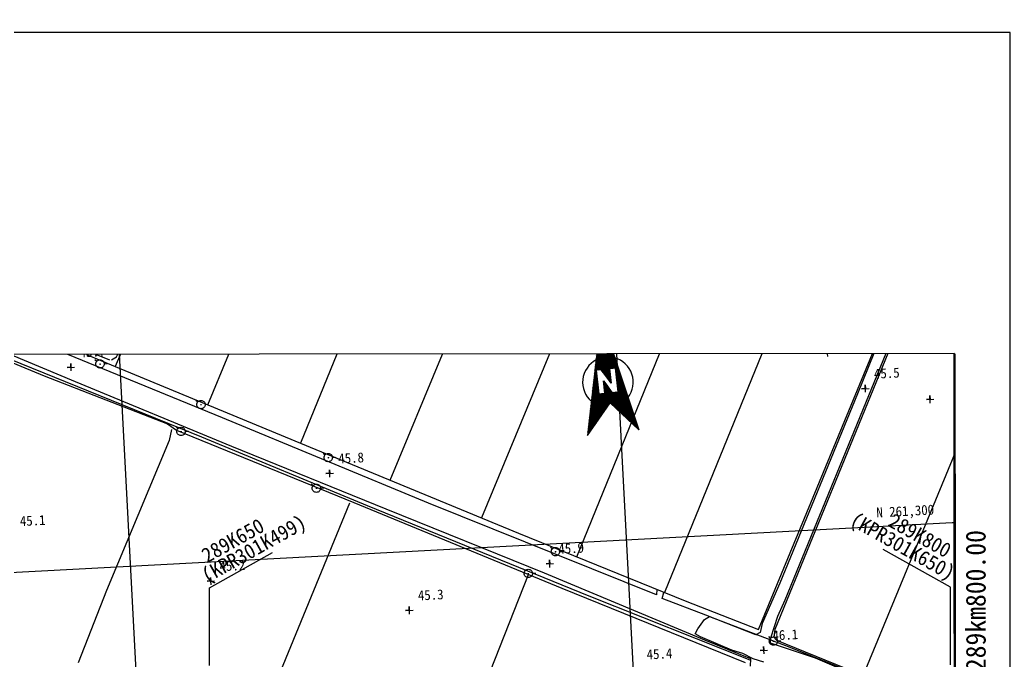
# Model space of a CAD drawing. Header units: millimetres. Extents: x 4198 to 4994, y 1103 to 1810.
# Drawn here: x 4794.5 to 4993.9, y 1492.4 to 1621.6 of the extents above; entities that cross this region are included whole.
import ezdxf
from ezdxf.enums import TextEntityAlignment as Align
from ezdxf.xclip import XClip

# ---------------------------------------------------------------- set-up
doc = ezdxf.new("R2010")
doc.units = ezdxf.units.MM
doc.header["$LTSCALE"] = 10
doc.header["$MEASUREMENT"] = 0
doc.header["$XCLIPFRAME"] = 2
doc.linetypes.add('A-CENTR01', pattern=[2, 1.25, -0.25, 0.25, -0.25])
doc.layers.add('TN-MACL', color=6, linetype='A-CENTR01')
doc.layers.add('TZ-BASE', color=253, linetype='Continuous')
doc.layers.add('TX-PAPR', color=2, linetype='Continuous', plot=False)
doc.styles.add('GHS', font='GulimChe.ttf')
doc.styles.add('GR', font='GulimChe.ttf')
doc.styles.add('GUL', font='GulimChe.ttf')
doc.styles.get("Standard").update_dxf_attribs({"font": 'GulimChe.ttf'})

# ---------------------------------------------------------------- blocks, each defined once
blk = doc.blocks.new('JD-SDGGD6G')
at = {"layer": 'TZ-BASE'}
for p, q in [((586.31, 50.11, 45.29), (624.65, 142.9, 45.29)), ((528.21, 141.32), (546.8, -208.54)), ((559.11, 141.32, 45.11), (530.95, 73.01, 45.11)), ((549.61, 65.28, 45.29), (580.92, 141.32, 45.29)), ((602.44, 141.32, 45.29), (568.22, 57.57, 45.29)), ((628.35, 141.32), (646.94, -208.54)), ((643.17, 135.35, 45.29), (604.72, 42.52, 45.29)), ((623.86, 34.69, 45.51), (661.77, 127.76, 45.51)), ((679.49, 120.53, 45.51), (641.52, 27.51, 45.51)), ((699.47, 107.36, 45.82), (663.73, 20.06, 45.82)), ((696.71, 107.43, 45.87), (680.37, 67.56, 45.87)), ((696.48, 100.94, 45.19), (665.74, 25.94, 45.19)), ((674.82, 54.81, 44.77), (690.71, 93.17, 44.77)), ((483.11, 85.02, 45.55), (516.65, 71.14, 45.55)), ((522.93, 69.97, 45.87), (488.45, 84.36, 45.87)), ((628.74, 83.01, -25.21), (626.06, 59.16, -25.21)), ((628.74, 83.01, -25.21), (636.39, 60.26, -25.21)), ((514.05, 80.25, 44.77), (530.95, 73.01, 44.77)), ((548.37, 58.8, 45.61), (501.34, 77.89, 45.61)), ((552.53, 62.69, 45.82), (513.41, 78.75, 45.82)), ((516.68, 78.94, 44.99), (527.66, 75.25, 44.99)), ((531.22, 74.98, 44.99), (532.55, 78.18, 44.99)), ((627.51, 72.07, -25.21), (630.97, 76.36, -25.21)), ((627.54, 72.35, -25.21), (630.84, 76.44, -25.21)), ((627.57, 72.62, -25.21), (630.67, 76.46, -25.21)), ((627.6, 72.9, -25.21), (630.49, 76.49, -25.21)), ((627.63, 73.18, -25.21), (630.31, 76.5, -25.21)), ((627.66, 73.46, -25.21), (630.13, 76.51, -25.21)), ((627.69, 73.73, -25.21), (629.94, 76.51, -25.21)), ((627.73, 74.01, -25.21), (629.74, 76.51, -25.21)), ((627.76, 74.29, -25.21), (629.54, 76.49, -25.21)), ((627.79, 74.57, -25.21), (629.33, 76.47, -25.21)), ((627.82, 74.84, -25.21), (629.11, 76.44, -25.21)), ((627.85, 75.12, -25.21), (628.88, 76.39, -25.21)), ((627.88, 75.4, -25.21), (628.64, 76.33, -25.21)), ((627.88, 72.3, -25.21), (631.03, 76.19, -25.21)), ((628.09, 72.32, -25.21), (631.09, 76.03, -25.21)), ((628.31, 72.34, -25.21), (631.14, 75.86, -25.21)), ((674.41, 75.06, 45.42), (674.33, 76.55, 45.42)), ((526.84, 74.48, 45.44), (527.24, 74.11, 45.44)), ((527.66, 75.25, 44.99), (529.77, 74.37, 44.99)), ((530.18, 74.36, 44.99), (531.22, 74.98, 44.99)), ((628.52, 72.36, -25.21), (631.2, 75.69, -25.21)), ((628.68, 72.33, -25.21), (631.26, 75.52, -25.21)), ((628.89, 72.35, -25.21), (631.31, 75.35, -25.21)), ((628.95, 72.18, -25.21), (631.37, 75.18, -25.21)), ((629.04, 72.06, -25.21), (631.43, 75.01, -25.21)), ((629.13, 71.93, -25.21), (631.48, 74.85, -25.21)), ((629.22, 71.81, -25.21), (631.54, 74.68, -25.21)), ((629.31, 71.68, -25.21), (631.6, 74.51, -25.21)), ((629.41, 71.56, -25.21), (631.65, 74.34, -25.21)), ((629.5, 71.43, -25.21), (631.71, 74.17, -25.21)), ((630.63, 72.59, -25.21), (631.77, 74, -25.21)), ((630.84, 72.61, -25.21), (631.82, 73.83, -25.21)), ((521.26, 72.84, 45.67), (522.76, 72.92, 45.67)), ((522.01, 72.88, 45.67), (521.26, 72.84, 45.67)), ((522.05, 72.13, 45.67), (521.97, 73.63, 45.67)), ((521.97, 73.63, 45.67), (522.01, 72.88, 45.67)), ((527.75, 73.56, 45.44), (527.96, 73.54, 45.44)), ((527.86, 73.63, 45.44), (527.87, 73.47, 45.44)), ((528.7, 73.6, 45.44), (529.38, 73.62, 45.44)), ((530.95, 73.01, 44.77), (568.22, 57.57, 44.77)), ((627.41, 71.24, -25.21), (627.86, 71.8, -25.21)), ((627.45, 71.51, -25.21), (627.84, 72.01, -25.21)), ((627.48, 71.79, -25.21), (627.82, 72.22, -25.21)), ((628.79, 72.39, -25.21), (627.81, 72.29, -25.21)), ((627.81, 72.29, -25.21), (628.32, 67.52, -25.21)), ((629.92, 70.87, -25.21), (628.79, 72.39, -25.21)), ((629.59, 71.31, -25.21), (630.5, 72.43, -25.21)), ((629.68, 71.18, -25.21), (630.52, 72.22, -25.21)), ((629.78, 71.06, -25.21), (630.54, 72.01, -25.21)), ((629.87, 70.93, -25.21), (630.56, 71.8, -25.21)), ((631.7, 72.7, -25.21), (630.48, 72.57, -25.21)), ((630.48, 72.57, -25.21), (630.79, 69.66, -25.21)), ((631.05, 72.63, -25.21), (631.88, 73.67, -25.21)), ((631.26, 72.66, -25.21), (631.94, 73.5, -25.21)), ((631.47, 72.68, -25.21), (631.99, 73.33, -25.21)), ((631.68, 72.7, -25.21), (632.05, 73.16, -25.21)), ((632.21, 67.93, -25.21), (631.7, 72.7, -25.21)), ((631.72, 72.51, -25.21), (632.11, 72.99, -25.21)), ((631.74, 72.3, -25.21), (632.16, 72.82, -25.21)), ((631.76, 72.09, -25.21), (632.22, 72.65, -25.21)), ((631.78, 71.87, -25.21), (632.28, 72.49, -25.21)), ((631.81, 71.66, -25.21), (632.33, 72.32, -25.21)), ((631.83, 71.45, -25.21), (632.39, 72.15, -25.21)), ((631.85, 71.24, -25.21), (632.45, 71.98, -25.21)), ((631.87, 71.03, -25.21), (632.5, 71.81, -25.21)), ((516.65, 71.14, 45.55), (541.47, 61.51, 45.55)), ((554.44, 56.9, 45.87), (522.93, 69.97, 45.87)), ((627.13, 68.74, -25.21), (628.07, 69.9, -25.21)), ((627.16, 69.02, -25.21), (628.04, 70.11, -25.21)), ((627.2, 69.3, -25.21), (628.02, 70.32, -25.21)), ((627.23, 69.57, -25.21), (628, 70.53, -25.21)), ((627.26, 69.85, -25.21), (627.98, 70.74, -25.21)), ((627.29, 70.13, -25.21), (627.95, 70.95, -25.21)), ((627.32, 70.4, -25.21), (627.93, 71.16, -25.21)), ((627.35, 70.68, -25.21), (627.91, 71.37, -25.21)), ((627.38, 70.96, -25.21), (627.89, 71.58, -25.21)), ((629.27, 70.12, -25.21), (629.9, 69.25, -25.21)), ((629.54, 67.64, -25.21), (629.27, 70.12, -25.21)), ((629.29, 69.98, -25.21), (629.34, 70.04, -25.21)), ((629.31, 69.77, -25.21), (629.43, 69.91, -25.21)), ((630.79, 69.66, -25.21), (629.92, 70.87, -25.21)), ((629.96, 70.81, -25.21), (630.59, 71.58, -25.21)), ((630.05, 70.68, -25.21), (630.61, 71.37, -25.21)), ((630.14, 70.56, -25.21), (630.63, 71.16, -25.21)), ((630.23, 70.43, -25.21), (630.65, 70.95, -25.21)), ((630.32, 70.3, -25.21), (630.68, 70.74, -25.21)), ((630.42, 70.18, -25.21), (630.7, 70.53, -25.21)), ((630.51, 70.05, -25.21), (630.72, 70.32, -25.21)), ((630.6, 69.93, -25.21), (630.74, 70.11, -25.21)), ((630.69, 69.8, -25.21), (630.77, 69.9, -25.21)), ((631.9, 70.82, -25.21), (632.56, 71.64, -25.21)), ((631.92, 70.61, -25.21), (632.62, 71.47, -25.21)), ((631.94, 70.4, -25.21), (632.67, 71.31, -25.21)), ((631.96, 70.19, -25.21), (632.73, 71.14, -25.21)), ((631.99, 69.98, -25.21), (632.79, 70.97, -25.21)), ((632.01, 69.77, -25.21), (632.84, 70.8, -25.21)), ((632.03, 69.55, -25.21), (632.9, 70.63, -25.21)), ((632.05, 69.34, -25.21), (632.96, 70.46, -25.21)), ((632.08, 69.13, -25.21), (633.01, 70.29, -25.21)), ((632.1, 68.92, -25.21), (633.07, 70.13, -25.21)), ((632.12, 68.71, -25.21), (633.13, 69.96, -25.21)), ((627.01, 67.63, -25.21), (628.16, 69.05, -25.21)), ((627.02, 67.41, -25.21), (628.18, 68.84, -25.21)), ((627.04, 67.91, -25.21), (628.13, 69.26, -25.21)), ((627.07, 68.19, -25.21), (628.11, 69.48, -25.21)), ((627.1, 68.46, -25.21), (628.09, 69.69, -25.21)), ((627.15, 67.32, -25.21), (628.2, 68.63, -25.21)), ((627.27, 67.24, -25.21), (628.22, 68.42, -25.21)), ((627.4, 67.16, -25.21), (628.25, 68.21, -25.21)), ((627.53, 67.09, -25.21), (628.27, 68, -25.21)), ((628.7, 66.62, -25.21), (630.34, 68.65, -25.21)), ((628.86, 66.58, -25.21), (630.43, 68.52, -25.21)), ((629.03, 66.55, -25.21), (630.52, 68.39, -25.21)), ((629.2, 66.52, -25.21), (630.61, 68.27, -25.21)), ((629.33, 69.55, -25.21), (629.52, 69.78, -25.21)), ((629.36, 69.34, -25.21), (629.61, 69.66, -25.21)), ((629.37, 66.49, -25.21), (630.7, 68.14, -25.21)), ((629.38, 69.13, -25.21), (629.7, 69.53, -25.21)), ((629.4, 68.92, -25.21), (629.79, 69.41, -25.21)), ((629.42, 68.71, -25.21), (629.88, 69.28, -25.21)), ((629.44, 68.5, -25.21), (629.97, 69.15, -25.21)), ((629.47, 68.29, -25.21), (630.06, 69.03, -25.21)), ((629.49, 68.08, -25.21), (630.15, 68.9, -25.21)), ((629.51, 67.87, -25.21), (630.24, 68.77, -25.21)), ((629.55, 66.48, -25.21), (630.79, 68.01, -25.21)), ((629.73, 66.46, -25.21), (630.88, 67.89, -25.21)), ((629.9, 69.25, -25.21), (630.93, 67.82, -25.21)), ((629.92, 66.46, -25.21), (631.02, 67.83, -25.21)), ((630.11, 66.46, -25.21), (631.23, 67.85, -25.21)), ((630.31, 66.47, -25.21), (631.44, 67.86, -25.21)), ((630.52, 66.49, -25.21), (631.65, 67.88, -25.21)), ((630.74, 66.52, -25.21), (631.85, 67.9, -25.21)), ((630.93, 67.82, -25.21), (632.21, 67.93, -25.21)), ((630.96, 66.56, -25.21), (632.06, 67.92, -25.21)), ((631.2, 66.61, -25.21), (633.35, 69.28, -25.21)), ((631.28, 65.05, -25.21), (633.75, 68.1, -25.21)), ((631.39, 64.94, -25.21), (633.81, 67.93, -25.21)), ((631.45, 66.68, -25.21), (633.41, 69.11, -25.21)), ((631.71, 66.77, -25.21), (633.47, 68.95, -25.21)), ((632, 66.89, -25.21), (633.52, 68.78, -25.21)), ((632.14, 68.5, -25.21), (633.18, 69.79, -25.21)), ((632.17, 68.29, -25.21), (633.24, 69.62, -25.21)), ((632.19, 68.08, -25.21), (633.3, 69.45, -25.21)), ((632.32, 67.04, -25.21), (633.58, 68.61, -25.21)), ((632.68, 67.26, -25.21), (633.64, 68.44, -25.21)), ((633.15, 67.59, -25.21), (633.69, 68.27, -25.21)), ((681.24, 68.55, 45.49), (682.74, 68.63, 45.49)), ((681.99, 68.59, 45.49), (681.24, 68.55, 45.49)), ((682.03, 67.84, 45.49), (681.95, 69.34, 45.49)), ((681.95, 69.34, 45.49), (681.99, 68.59, 45.49)), ((547.18, 66.28, 45.61), (547.57, 65.91, 45.61)), ((626.2, 60.42, -25.21), (631.2, 66.61, -25.21)), ((626.23, 60.7, -25.21), (630.96, 66.56, -25.21)), ((626.26, 60.97, -25.21), (630.74, 66.52, -25.21)), ((626.29, 61.25, -25.21), (630.52, 66.49, -25.21)), ((626.32, 61.53, -25.21), (630.31, 66.47, -25.21)), ((626.35, 61.8, -25.21), (630.11, 66.46, -25.21)), ((626.38, 62.08, -25.21), (629.92, 66.46, -25.21)), ((626.42, 62.36, -25.21), (629.73, 66.46, -25.21)), ((626.45, 62.64, -25.21), (629.55, 66.48, -25.21)), ((626.48, 62.91, -25.21), (629.37, 66.49, -25.21)), ((626.51, 63.19, -25.21), (629.2, 66.52, -25.21)), ((626.54, 63.47, -25.21), (629.03, 66.55, -25.21)), ((626.57, 63.75, -25.21), (628.86, 66.58, -25.21)), ((626.6, 64.02, -25.21), (628.7, 66.62, -25.21)), ((626.63, 64.3, -25.21), (629.31, 67.62, -25.21)), ((626.66, 64.58, -25.21), (628.39, 66.71, -25.21)), ((626.7, 64.86, -25.21), (628.24, 66.77, -25.21)), ((626.73, 65.13, -25.21), (628.09, 66.82, -25.21)), ((626.76, 65.41, -25.21), (627.95, 66.88, -25.21)), ((626.79, 65.69, -25.21), (627.81, 66.95, -25.21)), ((626.82, 65.97, -25.21), (627.67, 67.02, -25.21)), ((626.85, 66.24, -25.21), (627.53, 67.09, -25.21)), ((626.88, 66.52, -25.21), (627.4, 67.16, -25.21)), ((626.91, 66.8, -25.21), (627.27, 67.24, -25.21)), ((626.95, 67.08, -25.21), (627.15, 67.32, -25.21)), ((626.98, 67.35, -25.21), (627.02, 67.41, -25.21)), ((627.67, 67.02, -25.21), (628.29, 67.79, -25.21)), ((627.81, 66.95, -25.21), (628.31, 67.58, -25.21)), ((627.95, 66.88, -25.21), (628.47, 67.53, -25.21)), ((628.09, 66.82, -25.21), (628.68, 67.55, -25.21)), ((628.24, 66.77, -25.21), (628.89, 67.58, -25.21)), ((628.32, 67.52, -25.21), (629.54, 67.64, -25.21)), ((628.39, 66.71, -25.21), (629.1, 67.6, -25.21)), ((630.63, 65.66, -25.21), (631.45, 66.68, -25.21)), ((630.73, 65.56, -25.21), (631.71, 66.77, -25.21)), ((630.84, 65.46, -25.21), (632, 66.89, -25.21)), ((630.95, 65.35, -25.21), (632.32, 67.04, -25.21)), ((631.06, 65.25, -25.21), (632.68, 67.26, -25.21)), ((631.17, 65.15, -25.21), (633.15, 67.59, -25.21)), ((631.5, 64.84, -25.21), (633.86, 67.76, -25.21)), ((631.61, 64.74, -25.21), (633.92, 67.6, -25.21)), ((631.72, 64.63, -25.21), (633.98, 67.43, -25.21)), ((631.83, 64.53, -25.21), (634.03, 67.26, -25.21)), ((631.94, 64.43, -25.21), (634.09, 67.09, -25.21)), ((632.05, 64.33, -25.21), (634.15, 66.92, -25.21)), ((632.16, 64.22, -25.21), (634.2, 66.75, -25.21)), ((632.27, 64.12, -25.21), (634.26, 66.58, -25.21)), ((632.38, 64.02, -25.21), (634.32, 66.42, -25.21)), ((632.49, 63.91, -25.21), (634.37, 66.25, -25.21)), ((632.6, 63.81, -25.21), (634.43, 66.08, -25.21)), ((632.71, 63.71, -25.21), (634.49, 65.91, -25.21)), ((680.37, 67.56, 45.87), (664.79, 29.35, 45.87)), ((694.27, 66.38, 45.46), (695.76, 66.46, 45.46)), ((695.02, 66.42, 45.46), (694.27, 66.38, 45.46)), ((695.06, 65.67, 45.46), (694.98, 67.17, 45.46)), ((694.98, 67.17, 45.46), (695.02, 66.42, 45.46)), ((548.09, 65.36, 45.61), (548.29, 65.35, 45.61)), ((548.2, 65.43, 45.61), (548.2, 65.27, 45.61)), ((549.04, 65.4, 45.61), (549.71, 65.42, 45.61)), ((626.06, 59.16, -25.21), (630.58, 65.7, -25.21)), ((626.17, 60.14, -25.21), (630.14, 65.06, -25.21)), ((636.39, 60.26, -25.21), (630.58, 65.7, -25.21)), ((632.82, 63.61, -25.21), (634.54, 65.74, -25.21)), ((632.93, 63.5, -25.21), (634.6, 65.57, -25.21)), ((633.04, 63.4, -25.21), (634.66, 65.4, -25.21)), ((633.15, 63.3, -25.21), (634.71, 65.24, -25.21)), ((633.26, 63.19, -25.21), (634.77, 65.07, -25.21)), ((633.37, 63.09, -25.21), (634.83, 64.9, -25.21)), ((633.48, 62.99, -25.21), (634.88, 64.73, -25.21)), ((633.59, 62.89, -25.21), (634.94, 64.56, -25.21)), ((633.7, 62.78, -25.21), (635, 64.39, -25.21)), ((633.81, 62.68, -25.21), (635.05, 64.22, -25.21)), ((633.92, 62.58, -25.21), (635.11, 64.06, -25.21)), ((634.03, 62.47, -25.21), (635.17, 63.89, -25.21)), ((594.01, 45.47, 45.82), (552.53, 62.69, 45.82)), ((626.13, 59.86, -25.21), (628.98, 63.39, -25.21)), ((634.14, 62.37, -25.21), (635.22, 63.72, -25.21)), ((634.25, 62.27, -25.21), (635.28, 63.55, -25.21)), ((634.36, 62.17, -25.21), (635.34, 63.38, -25.21)), ((634.47, 62.06, -25.21), (635.39, 63.21, -25.21)), ((634.58, 61.96, -25.21), (635.45, 63.04, -25.21)), ((634.69, 61.86, -25.21), (635.51, 62.88, -25.21)), ((634.8, 61.75, -25.21), (635.56, 62.71, -25.21)), ((634.9, 61.65, -25.21), (635.62, 62.54, -25.21)), ((635.01, 61.55, -25.21), (635.68, 62.37, -25.21)), ((635.12, 61.45, -25.21), (635.73, 62.2, -25.21)), ((635.23, 61.34, -25.21), (635.79, 62.03, -25.21)), ((635.34, 61.24, -25.21), (635.85, 61.86, -25.21)), ((541.47, 61.51, 45.55), (543.3, 60.21, 45.55)), ((542.28, 60.31, 45.36), (541.81, 58.12, 45.36)), ((543.17, 60.87, 45.61), (543.56, 60.5, 45.61)), ((543.3, 60.21, 45.55), (579, 45.6, 45.55)), ((544.08, 59.94, 45.61), (544.29, 59.93, 45.61)), ((544.19, 60.01, 45.61), (544.2, 59.86, 45.61)), ((545.03, 59.99, 45.61), (545.71, 60, 45.61)), ((626.07, 59.31, -25.21), (626.66, 60.04, -25.21)), ((626.1, 59.59, -25.21), (627.82, 61.71, -25.21)), ((635.45, 61.14, -25.21), (635.9, 61.7, -25.21)), ((635.56, 61.03, -25.21), (635.96, 61.53, -25.21)), ((635.67, 60.93, -25.21), (636.02, 61.36, -25.21)), ((635.78, 60.83, -25.21), (636.07, 61.19, -25.21)), ((635.89, 60.73, -25.21), (636.13, 61.02, -25.21)), ((636, 60.62, -25.21), (636.19, 60.85, -25.21)), ((636.11, 60.52, -25.21), (636.24, 60.68, -25.21)), ((636.22, 60.42, -25.21), (636.3, 60.52, -25.21)), ((636.33, 60.31, -25.21), (636.36, 60.35, -25.21)), ((541.81, 58.12, 45.36), (529.2, 27.93, 45.36)), ((581.72, 44.93, 45.61), (548.37, 58.8, 45.61)), ((585.5, 44.27, 45.87), (554.44, 56.9, 45.87)), ((568.22, 57.57, 44.77), (612.15, 39.46, 44.77)), ((572.81, 55.6, 45.61), (573.2, 55.23, 45.61)), ((573.72, 54.68, 45.61), (573.93, 54.66, 45.61)), ((573.83, 54.75, 45.61), (573.84, 54.59, 45.61)), ((574.67, 54.72, 45.61), (575.35, 54.74, 45.61)), ((660.46, 20.02, 44.77), (674.82, 54.81, 44.77)), ((699.47, 54.25, 45.59), (681.56, 10.81, 45.59)), ((699.95, 55.41, 45.59), (699.47, 54.25, 45.59)), ((574.16, 50.75, 45.84), (574.08, 52.24, 45.84)), ((574.08, 52.24, 45.84), (574.12, 51.5, 45.84)), ((573.37, 51.46, 45.84), (574.87, 51.54, 45.84)), ((574.12, 51.5, 45.84), (573.37, 51.46, 45.84)), ((570.42, 49.42, 45.61), (570.81, 49.05, 45.61)), ((571.33, 48.5, 45.61), (571.54, 48.49, 45.61)), ((571.44, 48.57, 45.61), (571.45, 48.41, 45.61)), ((572.28, 48.54, 45.61), (572.96, 48.56, 45.61)), ((560.81, 3.23, 45.36), (578.2, 45.58, 45.36)), ((579, 45.6, 45.55), (620.86, 28.38, 45.55)), ((626.37, 26.76, 45.61), (581.72, 44.93, 45.61)), ((617.4, 31.39, 45.87), (585.5, 44.27, 45.87)), ((639.91, 27.01, 45.82), (594.01, 45.47, 45.82)), ((699.47, 41.52), (0, 4.34)), ((699.96, 41.54), (699.47, 41.52)), ((612.15, 39.46, 44.77), (645.7, 25.81, 44.77)), ((618.55, 36.65, 45.76), (618.94, 36.28, 45.76)), ((618.47, 32.55, 45.86), (618.39, 34.05, 45.86)), ((618.39, 34.05, 45.86), (618.43, 33.3, 45.86)), ((619.46, 35.72, 45.76), (619.66, 35.71, 45.76)), ((619.57, 35.8, 45.76), (619.58, 35.64, 45.76)), ((620.41, 35.77, 45.76), (621.09, 35.79, 45.76)), ((613.09, 32.26, 45.61), (613.48, 31.89, 45.61)), ((617.68, 33.26, 45.86), (619.18, 33.34, 45.86)), ((618.43, 33.3, 45.86), (617.68, 33.26, 45.86)), ((550.23, 29.04, 45.17), (550.15, 30.54, 45.17)), ((550.15, 30.54, 45.17), (550.19, 29.79, 45.17)), ((614.08, 31.08, 45.36), (604.05, 5.7, 45.36)), ((614, 31.33, 45.61), (614.2, 31.32, 45.61)), ((614.1, 31.4, 45.61), (614.11, 31.25, 45.61)), ((614.94, 31.38, 45.61), (615.62, 31.39, 45.61)), ((649.69, 17.92, 45.87), (617.4, 31.39, 45.87)), ((529.2, 27.93, 45.36), (523.49, 13.35, 45.36)), ((549.44, 29.75, 45.17), (550.94, 29.83, 45.17)), ((550.19, 29.79, 45.17), (549.44, 29.75, 45.17)), ((620.86, 28.38, 45.55), (657.76, 13.4, 45.55)), ((639.97, 28.08, 45.82), (639.91, 27.01, 45.82)), ((664.79, 29.35, 45.87), (661.21, 21.26, 45.87)), ((658.76, 13.83, 45.61), (626.37, 26.76, 45.61)), ((641.07, 26.3, 45.87), (641.4, 27.51, 45.87)), ((649.85, 22.9, 45.87), (641.07, 26.3, 45.87)), ((665.74, 25.94, 45.19), (664.29, 22.67, 45.19)), ((589.4, 23.86, 45.34), (590.9, 23.94, 45.34)), ((590.19, 23.15, 45.34), (590.11, 24.65, 45.34)), ((590.11, 24.65, 45.34), (590.15, 23.9, 45.34)), ((645.7, 25.81, 44.77), (660.46, 20.02, 44.77)), ((590.15, 23.9, 45.34), (589.4, 23.86, 45.34)), ((648.23, 20.2, 45.99), (649.6, 22.07, 45.99)), ((649.6, 22.07, 45.99), (650.57, 22.69, 45.99)), ((659.91, 18.97, 45.87), (649.85, 22.9, 45.87)), ((650.57, 22.69, 45.99), (666.8, 16.49, 45.99)), ((664.29, 22.67, 45.19), (663.63, 20.6, 45.19)), ((647.71, 19.15, 45.99), (648.23, 20.2, 45.99)), ((661.21, 21.26, 45.87), (660.83, 19.41, 45.87)), ((663.63, 20.6, 45.19), (662.85, 18.26, 45.19)), ((663.73, 20.06, 45.82), (663.54, 18.51, 45.82)), ((648.76, 18.59, 45.99), (647.71, 19.15, 45.99)), ((655.12, 15.89, 45.99), (648.76, 18.59, 45.99)), ((660.83, 19.41, 45.87), (659.91, 18.97, 45.87)), ((662.45, 18.62, 46.06), (662.84, 18.25, 46.06)), ((662.85, 18.26, 45.19), (662.8, 17.38, 45.19)), ((663.54, 18.51, 45.82), (664.06, 17.92, 45.82)), ((658.95, 14.13, 45.87), (649.69, 17.92, 45.87)), ((661.58, 15.11, 46.08), (661.5, 16.6, 46.08)), ((661.5, 16.6, 46.08), (661.54, 15.86, 46.08)), ((662.8, 17.38, 45.19), (671.85, 14.32, 45.19)), ((663.36, 17.69, 46.06), (663.56, 17.68, 46.06)), ((663.47, 17.76, 46.06), (663.47, 17.61, 46.06)), ((664.06, 17.92, 45.82), (699.47, 3.54, 45.82)), ((664.31, 17.74, 46.06), (664.98, 17.75, 46.06)), ((666.8, 16.49, 45.99), (699.47, 3.32, 45.99)), ((657.31, 15.2, 45.99), (655.12, 15.89, 45.99)), ((659.37, 14.12, 45.99), (657.31, 15.2, 45.99)), ((658.84, 12.65, 45.87), (658.95, 14.13, 45.87)), ((661.56, 13.46, 45.99), (659.37, 14.12, 45.99)), ((660.79, 15.82, 46.08), (662.29, 15.9, 46.08)), ((661.54, 15.86, 46.08), (660.79, 15.82, 46.08)), ((671.85, 14.32, 45.19), (694.35, 4.78, 45.19))]:
    blk.add_line(p, q, dxfattribs=at)
for centre in [(527.87, 73.56, 45.44), (548.2, 65.36, 45.61), (544.19, 59.95, 45.61), (573.83, 54.68, 45.61), (571.44, 48.5, 45.61), (619.57, 35.73, 45.76), (614.11, 31.34, 45.61), (663.47, 17.7, 46.06)]:
    blk.add_circle(centre, 0.837, dxfattribs=at)
for start, end in [(117.7951, 229.3693), (322.7951, 74.3693)]:
    blk.add_arc((630.14, 69.86, -25.21), 5.09, start, end, dxfattribs=at)
at = {"layer": 'TZ-BASE', "style": 'GUL'}
for s, p in [('45.7', (523.8, 74.86, 44)), ('45.5', (683.77, 70.57, 44)), ('45.8', (575.9, 53.48, 44)), ('45.1', (511.78, 40.86, 44)), ('45.9', (620.21, 35.28, 44)), ('45.2', (551.97, 31.77, 44)), ('45.3', (591.93, 25.88, 44)), ('46.1', (663.33, 17.84, 44)), ('45.4', (637.99, 13.99, 44))]:
    blk.add_text(s, height=2, rotation=3.042, dxfattribs=at).set_placement(p)
at = {"layer": 'TZ-BASE', "style": 'GHS'}
blk.add_text('N 261,300', height=2, rotation=3.042, dxfattribs=at).set_placement((695.87, 43.23), align=Align.RIGHT)
blk = doc.blocks.new('JD-FHFH7GJ')
at = {"layer": 'TZ-BASE', "flags": 128}
for points in [[(549.86, 87.76), (549.86, 103.46), (562.51, 110.54)], [(699.03, 87.89), (699.03, 103.6), (685.51, 111.17)]]:
    blk.add_lwpolyline(points, dxfattribs=at)
at = {"layer": 'TZ-BASE', "style": 'GR'}
for s, rotation, p in [('(KPR301K499)', 29.2387, (549.35, 104.32)), ('(KPR301K650)', 330.7613, (678.57, 116.2)), ('289K800', 330.7613, (686.24, 116.01)), ('289K650', 29.2387, (549.35, 108.37))]:
    blk.add_text(s, height=3, rotation=rotation, dxfattribs=at).set_placement(p)

msp = doc.modelspace()

# ---------------------------------------------------------------- linework, layer by layer
at = {"layer": 'TN-MACL', "const_width": 0.5}
msp.add_lwpolyline([(4982.67, 1554.36), (4982.81, 1404.36)], dxfattribs=at)
at = {"layer": 'TX-PAPR'}
for points in [[(4197.89, 1103.05), (4993.89, 1103.05), (4993.89, 1619.05), (4197.89, 1619.05)], [(4982.67, 1554.36), (4282.67, 1553.72), (4282.81, 1403.72), (4982.81, 1404.36)]]:
    msp.add_lwpolyline(points, close=True, dxfattribs=at)

# ---------------------------------------------------------------- block references
at = {"layer": 'TZ-BASE'}
ref = msp.add_blockref('JD-SDGGD6G', (4282.74, 1478.72), dxfattribs=at)
XClip(ref).set_block_clipping_path([(699.9307819956, 75.6432443597), (-0.0689224287, 74.9999683641), (0.0689224287, -74.9999683641), (700.0686268546, -74.356692303)])
msp.add_blockref('JD-FHFH7GJ', (4282.81, 1403.72), dxfattribs=at)

# ---------------------------------------------------------------- texts
at = {"layer": 'TN-MACL'}
msp.add_text('MATCH LINE 서기(현)289km800.00', height=4, rotation=90.0527, dxfattribs=at).set_placement((4989, 1441.7))

doc.saveas('drawing.dxf')
